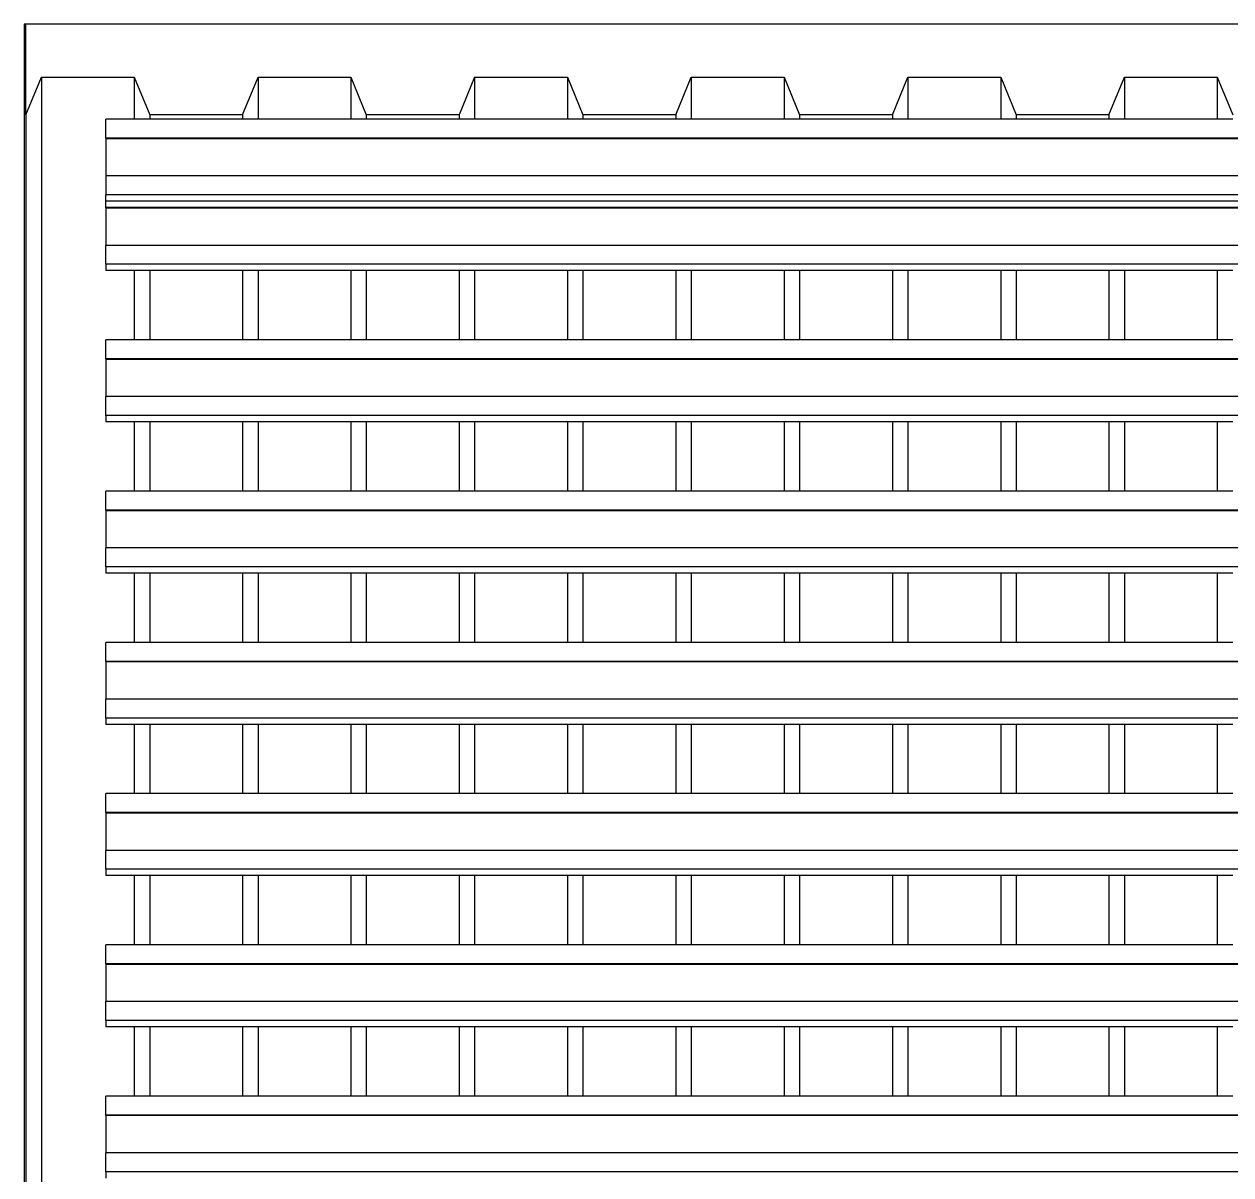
# Model space of a CAD drawing. Header units: metres. Extents: x -59 to 59, y -13 to 12.
# Drawn here: x -39.695 to -38.122, y 10.966 to 12.467 of the extents above; entities that cross this region are included whole.
import ezdxf

# ---------------------------------------------------------------- set-up
doc = ezdxf.new("R2010")
doc.units = ezdxf.units.M

msp = doc.modelspace()

# ---------------------------------------------------------------- linework, layer by layer
for p, q in [((-39.6931, 12.467), (-39.6954, 12.467)), ((-39.6954, 12.467), (-39.6954, 9.6537)), ((-39.6931, 12.3487), (-39.6931, 12.467)), ((-36.5865, 12.467), (-39.6931, 12.467)), ((-39.6931, 12.3487), (-39.6729, 12.398)), ((-39.6729, 12.398), (-39.5519, 12.398)), ((-39.6729, 12.398), (-39.6729, 9.5277)), ((-39.5519, 12.398), (-39.5317, 12.3487)), ((-39.5519, 12.398), (-39.5519, 12.343)), ((-39.4107, 12.3487), (-39.3905, 12.398)), ((-39.3905, 12.398), (-39.2695, 12.398)), ((-39.3905, 12.398), (-39.3905, 12.343)), ((-39.2695, 12.398), (-39.2493, 12.3487)), ((-39.2695, 12.398), (-39.2695, 12.343)), ((-39.1081, 12.398), (-39.1282, 12.3487)), ((-39.1081, 12.398), (-39.1081, 12.343)), ((-39.1081, 12.398), (-38.987, 12.398)), ((-38.987, 12.398), (-38.987, 12.343)), ((-38.987, 12.398), (-38.9669, 12.3487)), ((-38.8458, 12.3487), (-38.8257, 12.398)), ((-38.8257, 12.398), (-38.8257, 12.343)), ((-38.8257, 12.398), (-38.7046, 12.398)), ((-38.7046, 12.398), (-38.7046, 12.343)), ((-38.7046, 12.398), (-38.6845, 12.3487)), ((-38.5634, 12.3487), (-38.5432, 12.398)), ((-38.5432, 12.398), (-38.5432, 12.343)), ((-38.5432, 12.398), (-38.4222, 12.398)), ((-38.4222, 12.398), (-38.4222, 12.343)), ((-38.4222, 12.398), (-38.402, 12.3487)), ((-38.281, 12.3487), (-38.2608, 12.398)), ((-38.2608, 12.398), (-38.2608, 12.343)), ((-38.2608, 12.398), (-38.1398, 12.398)), ((-38.1398, 12.398), (-38.1398, 12.343)), ((-38.1398, 12.398), (-38.1196, 12.3487)), ((-39.6931, 12.3487), (-39.6931, 9.6537)), ((-39.5519, 12.343), (-39.5889, 12.343)), ((-39.5889, 12.3184), (-39.5889, 12.343)), ((-39.5317, 12.343), (-39.5519, 12.343)), ((-39.4107, 12.3487), (-39.5317, 12.3487)), ((-39.5317, 12.3487), (-39.5317, 12.343)), ((-39.4107, 12.343), (-39.5317, 12.343)), ((-39.4107, 12.3487), (-39.4107, 12.343)), ((-39.3905, 12.343), (-39.4107, 12.343)), ((-39.2695, 12.343), (-39.3905, 12.343)), ((-39.2493, 12.343), (-39.2695, 12.343)), ((-39.1282, 12.3487), (-39.2493, 12.3487)), ((-39.2493, 12.3487), (-39.2493, 12.343)), ((-39.1282, 12.343), (-39.2493, 12.343)), ((-39.1282, 12.3487), (-39.1282, 12.343)), ((-39.1081, 12.343), (-39.1282, 12.343)), ((-38.987, 12.343), (-39.1081, 12.343)), ((-38.9669, 12.343), (-38.987, 12.343)), ((-38.9669, 12.3487), (-38.9669, 12.343)), ((-38.8458, 12.3487), (-38.9669, 12.3487)), ((-38.8458, 12.343), (-38.9669, 12.343)), ((-38.8458, 12.3487), (-38.8458, 12.343)), ((-38.8257, 12.343), (-38.8458, 12.343)), ((-38.7046, 12.343), (-38.8257, 12.343)), ((-38.6845, 12.343), (-38.7046, 12.343)), ((-38.6845, 12.3487), (-38.6845, 12.343)), ((-38.5634, 12.3487), (-38.6845, 12.3487)), ((-38.5634, 12.343), (-38.6845, 12.343)), ((-38.5634, 12.3487), (-38.5634, 12.343)), ((-38.5432, 12.343), (-38.5634, 12.343)), ((-38.4222, 12.343), (-38.5432, 12.343)), ((-38.402, 12.343), (-38.4222, 12.343)), ((-38.402, 12.3487), (-38.402, 12.343)), ((-38.281, 12.3487), (-38.402, 12.3487)), ((-38.281, 12.343), (-38.402, 12.343)), ((-38.281, 12.3487), (-38.281, 12.343)), ((-38.2608, 12.343), (-38.281, 12.343)), ((-38.1398, 12.343), (-38.2608, 12.343)), ((-38.1196, 12.343), (-38.1398, 12.343)), ((-39.5889, 12.3184), (-39.5889, 12.3175)), ((-18.7743, 12.3184), (-39.5889, 12.3184)), ((-18.7743, 12.3175), (-39.5889, 12.3175)), ((-39.5889, 12.3175), (-39.5889, 12.2691)), ((-18.7743, 12.2691), (-39.5889, 12.2691)), ((-39.5889, 12.2691), (-39.5889, 12.2444)), ((-36.5889, 12.2444), (-39.5889, 12.2444)), ((-39.5889, 12.2362), (-39.5889, 12.2444)), ((-39.5889, 12.2277), (-39.5889, 12.2362)), ((-36.5889, 12.2362), (-39.5889, 12.2362)), ((-39.5889, 12.2277), (-39.5889, 12.2268)), ((-36.5889, 12.2277), (-39.5889, 12.2277)), ((-36.5889, 12.2268), (-39.5889, 12.2268)), ((-39.5889, 12.2268), (-39.5889, 12.1783)), ((-39.5889, 12.1537), (-39.5889, 12.1783)), ((-36.5889, 12.1783), (-39.5889, 12.1783)), ((-36.5889, 12.1537), (-39.5889, 12.1537)), ((-39.5889, 12.1537), (-39.5889, 12.1455)), ((-39.5519, 12.1455), (-39.5889, 12.1455)), ((-39.5519, 12.1455), (-39.5519, 12.055)), ((-39.5317, 12.1455), (-39.5519, 12.1455)), ((-39.5317, 12.1455), (-39.5317, 12.055)), ((-39.4107, 12.1455), (-39.5317, 12.1455)), ((-39.4107, 12.1455), (-39.4107, 12.055)), ((-39.3905, 12.1455), (-39.4107, 12.1455)), ((-39.3905, 12.1455), (-39.3905, 12.055)), ((-39.2695, 12.1455), (-39.3905, 12.1455)), ((-39.2695, 12.1455), (-39.2695, 12.055)), ((-39.2493, 12.1455), (-39.2695, 12.1455)), ((-39.2493, 12.1455), (-39.2493, 12.055)), ((-39.1282, 12.1455), (-39.2493, 12.1455)), ((-39.1282, 12.1455), (-39.1282, 12.055)), ((-39.1081, 12.1455), (-39.1282, 12.1455)), ((-39.1081, 12.1455), (-39.1081, 12.055)), ((-38.987, 12.1455), (-39.1081, 12.1455)), ((-38.987, 12.1455), (-38.987, 12.055)), ((-38.9669, 12.1455), (-38.987, 12.1455)), ((-38.9669, 12.1455), (-38.9669, 12.055)), ((-38.8458, 12.1455), (-38.9669, 12.1455)), ((-38.8458, 12.1455), (-38.8458, 12.055)), ((-38.8257, 12.1455), (-38.8458, 12.1455)), ((-38.8257, 12.1455), (-38.8257, 12.055)), ((-38.7046, 12.1455), (-38.8257, 12.1455)), ((-38.7046, 12.1455), (-38.7046, 12.055)), ((-38.6845, 12.1455), (-38.7046, 12.1455)), ((-38.6845, 12.1455), (-38.6845, 12.055)), ((-38.5634, 12.1455), (-38.6845, 12.1455)), ((-38.5634, 12.1455), (-38.5634, 12.055)), ((-38.5432, 12.1455), (-38.5634, 12.1455)), ((-38.5432, 12.1455), (-38.5432, 12.055)), ((-38.4222, 12.1455), (-38.5432, 12.1455)), ((-38.4222, 12.1455), (-38.4222, 12.055)), ((-38.402, 12.1455), (-38.4222, 12.1455)), ((-38.402, 12.1455), (-38.402, 12.055)), ((-38.281, 12.1455), (-38.402, 12.1455)), ((-38.281, 12.1455), (-38.281, 12.055)), ((-38.2608, 12.1455), (-38.281, 12.1455)), ((-38.2608, 12.1455), (-38.2608, 12.055)), ((-38.1398, 12.1455), (-38.2608, 12.1455)), ((-38.1398, 12.1455), (-38.1398, 12.055)), ((-38.1196, 12.1455), (-38.1398, 12.1455)), ((-39.5519, 12.055), (-39.5889, 12.055)), ((-39.5889, 12.0304), (-39.5889, 12.055)), ((-39.5317, 12.055), (-39.5519, 12.055)), ((-39.4107, 12.055), (-39.5317, 12.055)), ((-39.3905, 12.055), (-39.4107, 12.055)), ((-39.2695, 12.055), (-39.3905, 12.055)), ((-39.2493, 12.055), (-39.2695, 12.055)), ((-39.1282, 12.055), (-39.2493, 12.055)), ((-39.1081, 12.055), (-39.1282, 12.055)), ((-38.987, 12.055), (-39.1081, 12.055)), ((-38.9669, 12.055), (-38.987, 12.055)), ((-38.8458, 12.055), (-38.9669, 12.055)), ((-38.8257, 12.055), (-38.8458, 12.055)), ((-38.7046, 12.055), (-38.8257, 12.055)), ((-38.6845, 12.055), (-38.7046, 12.055)), ((-38.5634, 12.055), (-38.6845, 12.055)), ((-38.5432, 12.055), (-38.5634, 12.055)), ((-38.4222, 12.055), (-38.5432, 12.055)), ((-38.402, 12.055), (-38.4222, 12.055)), ((-38.281, 12.055), (-38.402, 12.055)), ((-38.2608, 12.055), (-38.281, 12.055)), ((-38.1398, 12.055), (-38.2608, 12.055)), ((-38.1196, 12.055), (-38.1398, 12.055)), ((-39.5889, 12.0304), (-39.5889, 12.0296)), ((-36.5889, 12.0304), (-39.5889, 12.0304)), ((-36.5889, 12.0296), (-39.5889, 12.0296)), ((-39.5889, 12.0296), (-39.5889, 11.9811)), ((-39.5889, 11.9564), (-39.5889, 11.9811)), ((-36.5889, 11.9811), (-39.5889, 11.9811)), ((-36.5889, 11.9564), (-39.5889, 11.9564)), ((-39.5889, 11.9564), (-39.5889, 11.9482)), ((-39.5519, 11.9482), (-39.5889, 11.9482)), ((-39.5519, 11.9482), (-39.5519, 11.8578)), ((-39.5317, 11.9482), (-39.5519, 11.9482)), ((-39.5317, 11.9482), (-39.5317, 11.8578)), ((-39.4107, 11.9482), (-39.5317, 11.9482)), ((-39.4107, 11.9482), (-39.4107, 11.8578)), ((-39.3905, 11.9482), (-39.4107, 11.9482)), ((-39.3905, 11.9482), (-39.3905, 11.8578)), ((-39.2695, 11.9482), (-39.3905, 11.9482)), ((-39.2695, 11.9482), (-39.2695, 11.8578)), ((-39.2493, 11.9482), (-39.2695, 11.9482)), ((-39.2493, 11.9482), (-39.2493, 11.8578)), ((-39.1282, 11.9482), (-39.2493, 11.9482)), ((-39.1282, 11.9482), (-39.1282, 11.8578)), ((-39.1081, 11.9482), (-39.1282, 11.9482)), ((-39.1081, 11.9482), (-39.1081, 11.8578)), ((-38.987, 11.9482), (-39.1081, 11.9482)), ((-38.987, 11.9482), (-38.987, 11.8578)), ((-38.9669, 11.9482), (-38.987, 11.9482)), ((-38.9669, 11.9482), (-38.9669, 11.8578)), ((-38.8458, 11.9482), (-38.9669, 11.9482)), ((-38.8458, 11.9482), (-38.8458, 11.8578)), ((-38.8257, 11.9482), (-38.8458, 11.9482)), ((-38.8257, 11.9482), (-38.8257, 11.8578)), ((-38.7046, 11.9482), (-38.8257, 11.9482)), ((-38.7046, 11.9482), (-38.7046, 11.8578)), ((-38.6845, 11.9482), (-38.7046, 11.9482)), ((-38.6845, 11.9482), (-38.6845, 11.8578)), ((-38.5634, 11.9482), (-38.6845, 11.9482)), ((-38.5634, 11.9482), (-38.5634, 11.8578)), ((-38.5432, 11.9482), (-38.5634, 11.9482)), ((-38.5432, 11.9482), (-38.5432, 11.8578)), ((-38.4222, 11.9482), (-38.5432, 11.9482)), ((-38.4222, 11.9482), (-38.4222, 11.8578)), ((-38.402, 11.9482), (-38.4222, 11.9482)), ((-38.402, 11.9482), (-38.402, 11.8578)), ((-38.281, 11.9482), (-38.402, 11.9482)), ((-38.281, 11.9482), (-38.281, 11.8578)), ((-38.2608, 11.9482), (-38.281, 11.9482)), ((-38.2608, 11.9482), (-38.2608, 11.8578)), ((-38.1398, 11.9482), (-38.2608, 11.9482)), ((-38.1398, 11.9482), (-38.1398, 11.8578)), ((-38.1196, 11.9482), (-38.1398, 11.9482)), ((-39.5519, 11.8578), (-39.5889, 11.8578)), ((-39.5889, 11.8331), (-39.5889, 11.8578)), ((-39.5317, 11.8578), (-39.5519, 11.8578)), ((-39.4107, 11.8578), (-39.5317, 11.8578)), ((-39.3905, 11.8578), (-39.4107, 11.8578)), ((-39.2695, 11.8578), (-39.3905, 11.8578)), ((-39.2493, 11.8578), (-39.2695, 11.8578)), ((-39.1282, 11.8578), (-39.2493, 11.8578)), ((-39.1081, 11.8578), (-39.1282, 11.8578)), ((-38.987, 11.8578), (-39.1081, 11.8578)), ((-38.9669, 11.8578), (-38.987, 11.8578)), ((-38.8458, 11.8578), (-38.9669, 11.8578)), ((-38.8257, 11.8578), (-38.8458, 11.8578)), ((-38.7046, 11.8578), (-38.8257, 11.8578)), ((-38.6845, 11.8578), (-38.7046, 11.8578)), ((-38.5634, 11.8578), (-38.6845, 11.8578)), ((-38.5432, 11.8578), (-38.5634, 11.8578)), ((-38.4222, 11.8578), (-38.5432, 11.8578)), ((-38.402, 11.8578), (-38.4222, 11.8578)), ((-38.281, 11.8578), (-38.402, 11.8578)), ((-38.2608, 11.8578), (-38.281, 11.8578)), ((-38.1398, 11.8578), (-38.2608, 11.8578)), ((-38.1196, 11.8578), (-38.1398, 11.8578)), ((-39.5889, 11.8331), (-39.5889, 11.8323)), ((-36.5889, 11.8331), (-39.5889, 11.8331)), ((-36.5889, 11.8323), (-39.5889, 11.8323)), ((-39.5889, 11.8323), (-39.5889, 11.7838)), ((-39.5889, 11.7591), (-39.5889, 11.7838)), ((-36.5889, 11.7838), (-39.5889, 11.7838)), ((-36.5889, 11.7591), (-39.5889, 11.7591)), ((-39.5889, 11.7591), (-39.5889, 11.7509)), ((-39.5519, 11.7509), (-39.5889, 11.7509)), ((-39.5519, 11.7509), (-39.5519, 11.6605)), ((-39.5317, 11.7509), (-39.5519, 11.7509)), ((-39.5317, 11.7509), (-39.5317, 11.6605)), ((-39.4107, 11.7509), (-39.5317, 11.7509)), ((-39.4107, 11.7509), (-39.4107, 11.6605)), ((-39.3905, 11.7509), (-39.4107, 11.7509)), ((-39.3905, 11.7509), (-39.3905, 11.6605)), ((-39.2695, 11.7509), (-39.3905, 11.7509)), ((-39.2695, 11.7509), (-39.2695, 11.6605)), ((-39.2493, 11.7509), (-39.2695, 11.7509)), ((-39.2493, 11.7509), (-39.2493, 11.6605)), ((-39.1282, 11.7509), (-39.2493, 11.7509)), ((-39.1282, 11.7509), (-39.1282, 11.6605)), ((-39.1081, 11.7509), (-39.1282, 11.7509)), ((-39.1081, 11.7509), (-39.1081, 11.6605)), ((-38.987, 11.7509), (-39.1081, 11.7509)), ((-38.987, 11.7509), (-38.987, 11.6605)), ((-38.9669, 11.7509), (-38.987, 11.7509)), ((-38.9669, 11.7509), (-38.9669, 11.6605)), ((-38.8458, 11.7509), (-38.9669, 11.7509)), ((-38.8458, 11.7509), (-38.8458, 11.6605)), ((-38.8257, 11.7509), (-38.8458, 11.7509)), ((-38.8257, 11.7509), (-38.8257, 11.6605)), ((-38.7046, 11.7509), (-38.8257, 11.7509)), ((-38.7046, 11.7509), (-38.7046, 11.6605)), ((-38.6845, 11.7509), (-38.7046, 11.7509)), ((-38.6845, 11.7509), (-38.6845, 11.6605)), ((-38.5634, 11.7509), (-38.6845, 11.7509)), ((-38.5634, 11.7509), (-38.5634, 11.6605)), ((-38.5432, 11.7509), (-38.5634, 11.7509)), ((-38.5432, 11.7509), (-38.5432, 11.6605)), ((-38.4222, 11.7509), (-38.5432, 11.7509)), ((-38.4222, 11.7509), (-38.4222, 11.6605)), ((-38.402, 11.7509), (-38.4222, 11.7509)), ((-38.402, 11.7509), (-38.402, 11.6605)), ((-38.281, 11.7509), (-38.402, 11.7509)), ((-38.281, 11.7509), (-38.281, 11.6605)), ((-38.2608, 11.7509), (-38.281, 11.7509)), ((-38.2608, 11.7509), (-38.2608, 11.6605)), ((-38.1398, 11.7509), (-38.2608, 11.7509)), ((-38.1398, 11.7509), (-38.1398, 11.6605)), ((-38.1196, 11.7509), (-38.1398, 11.7509)), ((-39.5519, 11.6605), (-39.5889, 11.6605)), ((-39.5889, 11.6358), (-39.5889, 11.6605)), ((-39.5317, 11.6605), (-39.5519, 11.6605)), ((-39.4107, 11.6605), (-39.5317, 11.6605)), ((-39.3905, 11.6605), (-39.4107, 11.6605)), ((-39.2695, 11.6605), (-39.3905, 11.6605)), ((-39.2493, 11.6605), (-39.2695, 11.6605)), ((-39.1282, 11.6605), (-39.2493, 11.6605)), ((-39.1081, 11.6605), (-39.1282, 11.6605)), ((-38.987, 11.6605), (-39.1081, 11.6605)), ((-38.9669, 11.6605), (-38.987, 11.6605)), ((-38.8458, 11.6605), (-38.9669, 11.6605)), ((-38.8257, 11.6605), (-38.8458, 11.6605)), ((-38.7046, 11.6605), (-38.8257, 11.6605)), ((-38.6845, 11.6605), (-38.7046, 11.6605)), ((-38.5634, 11.6605), (-38.6845, 11.6605)), ((-38.5432, 11.6605), (-38.5634, 11.6605)), ((-38.4222, 11.6605), (-38.5432, 11.6605)), ((-38.402, 11.6605), (-38.4222, 11.6605)), ((-38.281, 11.6605), (-38.402, 11.6605)), ((-38.2608, 11.6605), (-38.281, 11.6605)), ((-38.1398, 11.6605), (-38.2608, 11.6605)), ((-38.1196, 11.6605), (-38.1398, 11.6605)), ((-39.5889, 11.6358), (-39.5889, 11.635)), ((-36.6789, 11.6358), (-39.5889, 11.6358)), ((-36.6789, 11.635), (-39.5889, 11.635)), ((-39.5889, 11.635), (-39.5889, 11.5865)), ((-39.5889, 11.5618), (-39.5889, 11.5865)), ((-36.6789, 11.5865), (-39.5889, 11.5865)), ((-36.6789, 11.5618), (-39.5889, 11.5618)), ((-39.5889, 11.5618), (-39.5889, 11.5536)), ((-39.5519, 11.5536), (-39.5889, 11.5536)), ((-39.5519, 11.5536), (-39.5519, 11.4632)), ((-39.5317, 11.5536), (-39.5519, 11.5536)), ((-39.5317, 11.5536), (-39.5317, 11.4632)), ((-39.4107, 11.5536), (-39.5317, 11.5536)), ((-39.4107, 11.5536), (-39.4107, 11.4632)), ((-39.3905, 11.5536), (-39.4107, 11.5536)), ((-39.3905, 11.5536), (-39.3905, 11.4632)), ((-39.2695, 11.5536), (-39.3905, 11.5536)), ((-39.2695, 11.5536), (-39.2695, 11.4632)), ((-39.2493, 11.5536), (-39.2695, 11.5536)), ((-39.2493, 11.5536), (-39.2493, 11.4632)), ((-39.1282, 11.5536), (-39.2493, 11.5536)), ((-39.1282, 11.5536), (-39.1282, 11.4632)), ((-39.1081, 11.5536), (-39.1282, 11.5536)), ((-39.1081, 11.5536), (-39.1081, 11.4632)), ((-38.987, 11.5536), (-39.1081, 11.5536)), ((-38.987, 11.5536), (-38.987, 11.4632)), ((-38.9669, 11.5536), (-38.987, 11.5536)), ((-38.9669, 11.5536), (-38.9669, 11.4632)), ((-38.8458, 11.5536), (-38.9669, 11.5536)), ((-38.8458, 11.5536), (-38.8458, 11.4632)), ((-38.8257, 11.5536), (-38.8458, 11.5536)), ((-38.8257, 11.5536), (-38.8257, 11.4632)), ((-38.7046, 11.5536), (-38.8257, 11.5536)), ((-38.7046, 11.5536), (-38.7046, 11.4632)), ((-38.6845, 11.5536), (-38.7046, 11.5536)), ((-38.6845, 11.5536), (-38.6845, 11.4632)), ((-38.5634, 11.5536), (-38.6845, 11.5536)), ((-38.5634, 11.5536), (-38.5634, 11.4632)), ((-38.5432, 11.5536), (-38.5634, 11.5536)), ((-38.5432, 11.5536), (-38.5432, 11.4632)), ((-38.4222, 11.5536), (-38.5432, 11.5536)), ((-38.4222, 11.5536), (-38.4222, 11.4632)), ((-38.402, 11.5536), (-38.4222, 11.5536)), ((-38.402, 11.5536), (-38.402, 11.4632)), ((-38.281, 11.5536), (-38.402, 11.5536)), ((-38.281, 11.5536), (-38.281, 11.4632)), ((-38.2608, 11.5536), (-38.281, 11.5536)), ((-38.2608, 11.5536), (-38.2608, 11.4632)), ((-38.1398, 11.5536), (-38.2608, 11.5536)), ((-38.1398, 11.5536), (-38.1398, 11.4632)), ((-38.1196, 11.5536), (-38.1398, 11.5536)), ((-39.5519, 11.4632), (-39.5889, 11.4632)), ((-39.5889, 11.4385), (-39.5889, 11.4632)), ((-39.5317, 11.4632), (-39.5519, 11.4632)), ((-39.4107, 11.4632), (-39.5317, 11.4632)), ((-39.3905, 11.4632), (-39.4107, 11.4632)), ((-39.2695, 11.4632), (-39.3905, 11.4632)), ((-39.2493, 11.4632), (-39.2695, 11.4632)), ((-39.1282, 11.4632), (-39.2493, 11.4632)), ((-39.1081, 11.4632), (-39.1282, 11.4632)), ((-38.987, 11.4632), (-39.1081, 11.4632)), ((-38.9669, 11.4632), (-38.987, 11.4632)), ((-38.8458, 11.4632), (-38.9669, 11.4632)), ((-38.8257, 11.4632), (-38.8458, 11.4632)), ((-38.7046, 11.4632), (-38.8257, 11.4632)), ((-38.6845, 11.4632), (-38.7046, 11.4632)), ((-38.5634, 11.4632), (-38.6845, 11.4632)), ((-38.5432, 11.4632), (-38.5634, 11.4632)), ((-38.4222, 11.4632), (-38.5432, 11.4632)), ((-38.402, 11.4632), (-38.4222, 11.4632)), ((-38.281, 11.4632), (-38.402, 11.4632)), ((-38.2608, 11.4632), (-38.281, 11.4632)), ((-38.1398, 11.4632), (-38.2608, 11.4632)), ((-38.1196, 11.4632), (-38.1398, 11.4632)), ((-39.5889, 11.4385), (-39.5889, 11.4377)), ((-36.6789, 11.4385), (-39.5889, 11.4385)), ((-36.6789, 11.4377), (-39.5889, 11.4377)), ((-39.5889, 11.4377), (-39.5889, 11.3892)), ((-39.5889, 11.3646), (-39.5889, 11.3892)), ((-36.6789, 11.3892), (-39.5889, 11.3892)), ((-36.6789, 11.3646), (-39.5889, 11.3646)), ((-39.5889, 11.3646), (-39.5889, 11.3563)), ((-39.5519, 11.3563), (-39.5889, 11.3563)), ((-39.5519, 11.3563), (-39.5519, 11.2659)), ((-39.5317, 11.3563), (-39.5519, 11.3563)), ((-39.5317, 11.3563), (-39.5317, 11.2659)), ((-39.4107, 11.3563), (-39.5317, 11.3563)), ((-39.4107, 11.3563), (-39.4107, 11.2659)), ((-39.3905, 11.3563), (-39.4107, 11.3563)), ((-39.3905, 11.3563), (-39.3905, 11.2659)), ((-39.2695, 11.3563), (-39.3905, 11.3563)), ((-39.2695, 11.3563), (-39.2695, 11.2659)), ((-39.2493, 11.3563), (-39.2695, 11.3563)), ((-39.2493, 11.3563), (-39.2493, 11.2659)), ((-39.1282, 11.3563), (-39.2493, 11.3563)), ((-39.1282, 11.3563), (-39.1282, 11.2659)), ((-39.1081, 11.3563), (-39.1282, 11.3563)), ((-39.1081, 11.3563), (-39.1081, 11.2659)), ((-38.987, 11.3563), (-39.1081, 11.3563)), ((-38.987, 11.3563), (-38.987, 11.2659)), ((-38.9669, 11.3563), (-38.987, 11.3563)), ((-38.9669, 11.3563), (-38.9669, 11.2659)), ((-38.8458, 11.3563), (-38.9669, 11.3563)), ((-38.8458, 11.3563), (-38.8458, 11.2659)), ((-38.8257, 11.3563), (-38.8458, 11.3563)), ((-38.8257, 11.3563), (-38.8257, 11.2659)), ((-38.7046, 11.3563), (-38.8257, 11.3563)), ((-38.7046, 11.3563), (-38.7046, 11.2659)), ((-38.6845, 11.3563), (-38.7046, 11.3563)), ((-38.6845, 11.3563), (-38.6845, 11.2659)), ((-38.5634, 11.3563), (-38.6845, 11.3563)), ((-38.5634, 11.3563), (-38.5634, 11.2659)), ((-38.5432, 11.3563), (-38.5634, 11.3563)), ((-38.5432, 11.3563), (-38.5432, 11.2659)), ((-38.4222, 11.3563), (-38.5432, 11.3563)), ((-38.4222, 11.3563), (-38.4222, 11.2659)), ((-38.402, 11.3563), (-38.4222, 11.3563)), ((-38.402, 11.3563), (-38.402, 11.2659)), ((-38.281, 11.3563), (-38.402, 11.3563)), ((-38.281, 11.3563), (-38.281, 11.2659)), ((-38.2608, 11.3563), (-38.281, 11.3563)), ((-38.2608, 11.3563), (-38.2608, 11.2659)), ((-38.1398, 11.3563), (-38.2608, 11.3563)), ((-38.1398, 11.3563), (-38.1398, 11.2659)), ((-38.1196, 11.3563), (-38.1398, 11.3563)), ((-39.5519, 11.2659), (-39.5889, 11.2659)), ((-39.5889, 11.2413), (-39.5889, 11.2659)), ((-39.5317, 11.2659), (-39.5519, 11.2659)), ((-39.4107, 11.2659), (-39.5317, 11.2659)), ((-39.3905, 11.2659), (-39.4107, 11.2659)), ((-39.2695, 11.2659), (-39.3905, 11.2659)), ((-39.2493, 11.2659), (-39.2695, 11.2659)), ((-39.1282, 11.2659), (-39.2493, 11.2659)), ((-39.1081, 11.2659), (-39.1282, 11.2659)), ((-38.987, 11.2659), (-39.1081, 11.2659)), ((-38.9669, 11.2659), (-38.987, 11.2659)), ((-38.8458, 11.2659), (-38.9669, 11.2659)), ((-38.8257, 11.2659), (-38.8458, 11.2659)), ((-38.7046, 11.2659), (-38.8257, 11.2659)), ((-38.6845, 11.2659), (-38.7046, 11.2659)), ((-38.5634, 11.2659), (-38.6845, 11.2659)), ((-38.5432, 11.2659), (-38.5634, 11.2659)), ((-38.4222, 11.2659), (-38.5432, 11.2659)), ((-38.402, 11.2659), (-38.4222, 11.2659)), ((-38.281, 11.2659), (-38.402, 11.2659)), ((-38.2608, 11.2659), (-38.281, 11.2659)), ((-38.1398, 11.2659), (-38.2608, 11.2659)), ((-38.1196, 11.2659), (-38.1398, 11.2659)), ((-39.5889, 11.2413), (-39.5889, 11.2404)), ((-36.6789, 11.2413), (-39.5889, 11.2413)), ((-36.6789, 11.2404), (-39.5889, 11.2404)), ((-39.5889, 11.2404), (-39.5889, 11.1919)), ((-39.5889, 11.1673), (-39.5889, 11.1919)), ((-36.6789, 11.1919), (-39.5889, 11.1919)), ((-36.6789, 11.1673), (-39.5889, 11.1673)), ((-39.5889, 11.1673), (-39.5889, 11.1591)), ((-39.5519, 11.1591), (-39.5889, 11.1591)), ((-39.5519, 11.1591), (-39.5519, 11.0686)), ((-39.5317, 11.1591), (-39.5519, 11.1591)), ((-39.5317, 11.1591), (-39.5317, 11.0686)), ((-39.4107, 11.1591), (-39.5317, 11.1591)), ((-39.4107, 11.1591), (-39.4107, 11.0686)), ((-39.3905, 11.1591), (-39.4107, 11.1591)), ((-39.3905, 11.1591), (-39.3905, 11.0686)), ((-39.2695, 11.1591), (-39.3905, 11.1591)), ((-39.2695, 11.1591), (-39.2695, 11.0686)), ((-39.2493, 11.1591), (-39.2695, 11.1591)), ((-39.2493, 11.1591), (-39.2493, 11.0686)), ((-39.1282, 11.1591), (-39.2493, 11.1591)), ((-39.1282, 11.1591), (-39.1282, 11.0686)), ((-39.1081, 11.1591), (-39.1282, 11.1591)), ((-39.1081, 11.1591), (-39.1081, 11.0686)), ((-38.987, 11.1591), (-39.1081, 11.1591)), ((-38.987, 11.1591), (-38.987, 11.0686)), ((-38.9669, 11.1591), (-38.987, 11.1591)), ((-38.9669, 11.1591), (-38.9669, 11.0686)), ((-38.8458, 11.1591), (-38.9669, 11.1591)), ((-38.8458, 11.1591), (-38.8458, 11.0686)), ((-38.8257, 11.1591), (-38.8458, 11.1591)), ((-38.8257, 11.1591), (-38.8257, 11.0686)), ((-38.7046, 11.1591), (-38.8257, 11.1591)), ((-38.7046, 11.1591), (-38.7046, 11.0686)), ((-38.6845, 11.1591), (-38.7046, 11.1591)), ((-38.6845, 11.1591), (-38.6845, 11.0686)), ((-38.5634, 11.1591), (-38.6845, 11.1591)), ((-38.5634, 11.1591), (-38.5634, 11.0686)), ((-38.5432, 11.1591), (-38.5634, 11.1591)), ((-38.5432, 11.1591), (-38.5432, 11.0686)), ((-38.4222, 11.1591), (-38.5432, 11.1591)), ((-38.4222, 11.1591), (-38.4222, 11.0686)), ((-38.402, 11.1591), (-38.4222, 11.1591)), ((-38.402, 11.1591), (-38.402, 11.0686)), ((-38.281, 11.1591), (-38.402, 11.1591)), ((-38.281, 11.1591), (-38.281, 11.0686)), ((-38.2608, 11.1591), (-38.281, 11.1591)), ((-38.2608, 11.1591), (-38.2608, 11.0686)), ((-38.1398, 11.1591), (-38.2608, 11.1591)), ((-38.1398, 11.1591), (-38.1398, 11.0686)), ((-38.1196, 11.1591), (-38.1398, 11.1591)), ((-39.5519, 11.0686), (-39.5889, 11.0686)), ((-39.5889, 11.044), (-39.5889, 11.0686)), ((-39.5317, 11.0686), (-39.5519, 11.0686)), ((-39.4107, 11.0686), (-39.5317, 11.0686)), ((-39.3905, 11.0686), (-39.4107, 11.0686)), ((-39.2695, 11.0686), (-39.3905, 11.0686)), ((-39.2493, 11.0686), (-39.2695, 11.0686)), ((-39.1282, 11.0686), (-39.2493, 11.0686)), ((-39.1081, 11.0686), (-39.1282, 11.0686)), ((-38.987, 11.0686), (-39.1081, 11.0686)), ((-38.9669, 11.0686), (-38.987, 11.0686)), ((-38.8458, 11.0686), (-38.9669, 11.0686)), ((-38.8257, 11.0686), (-38.8458, 11.0686)), ((-38.7046, 11.0686), (-38.8257, 11.0686)), ((-38.6845, 11.0686), (-38.7046, 11.0686)), ((-38.5634, 11.0686), (-38.6845, 11.0686)), ((-38.5432, 11.0686), (-38.5634, 11.0686)), ((-38.4222, 11.0686), (-38.5432, 11.0686)), ((-38.402, 11.0686), (-38.4222, 11.0686)), ((-38.281, 11.0686), (-38.402, 11.0686)), ((-38.2608, 11.0686), (-38.281, 11.0686)), ((-38.1398, 11.0686), (-38.2608, 11.0686)), ((-38.1196, 11.0686), (-38.1398, 11.0686)), ((-39.5889, 11.044), (-39.5889, 11.0432)), ((-36.6789, 11.044), (-39.5889, 11.044)), ((-36.6789, 11.0432), (-39.5889, 11.0432)), ((-39.5889, 11.0432), (-39.5889, 10.9947)), ((-39.5889, 10.97), (-39.5889, 10.9947)), ((-36.6789, 10.9947), (-39.5889, 10.9947)), ((-36.6789, 10.97), (-39.5889, 10.97)), ((-39.5889, 10.97), (-39.5889, 10.9618))]:
    msp.add_line(p, q)

doc.saveas('drawing.dxf')
